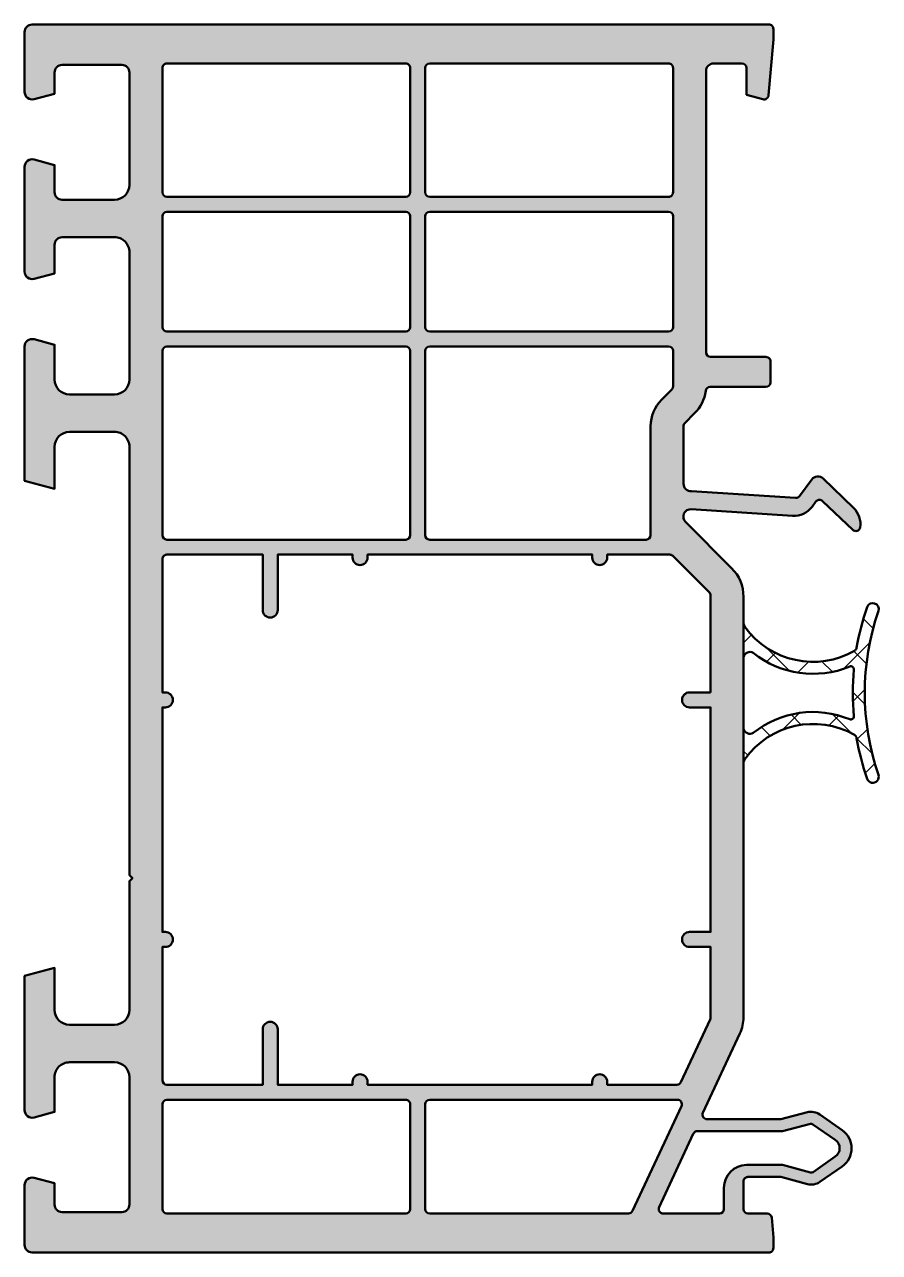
# Model space of a CAD drawing. Extents: x -50 to 7.1, y -82 to 0.
import ezdxf

# ---------------------------------------------------------------- set-up
doc = ezdxf.new("R2010")
doc.units = 0
for name, color, linetype, lineweight in [('0S-Alu contour', 7, 'Continuous', 50), ('0S-EPDM contour', 22, 'Continuous', 50), ('0S-EPDM hatch', 25, 'Continuous', 25), ('0S-Plastic contour', 254, 'Continuous', 50), ('0S-Plastic hatch', 253, 'Continuous', 25)]:
    doc.layers.add(name, color=color, linetype=linetype, lineweight=lineweight)

# ---------------------------------------------------------------- blocks, each defined once
blk = doc.blocks.new('925717__4B255C91_E3E3_445B_B754_2C6B9AA56321_')
at = {"layer": '0S-Plastic hatch'}
h = blk.add_hatch(color=256, dxfattribs=at)
edge = h.paths.add_edge_path()
edge.add_line((-1.800244167343137, -4.693794057991964), (-0.7026943856401289, -4.987884905958764))
edge.add_arc((-0.6250478665151462, -4.698107373931505), 0.3000000000000595, 254.9998407152867, 354.9995925015492)
edge.add_line((-0.3261896430555737, -4.724256222292837), (-0.0002445239526452, -0.9989916181075809))
edge.add_line((-0.0002445239526452, -0.9989916181075807), (-0.000244166887299, -0.2980934145508337))
edge.add_arc((-0.3002441668874098, -0.2980932617188324), 0.3000000000001497, 359.9999708214191, 449.9999999999714)
edge.add_line((-0.3002441668872606, 0.0019067382813173), (-49.50027396966552, 0.0019067382813068))
edge.add_arc((-49.50027396966557, -0.4980932617187074), 0.5000000000000142, 89.99999999999429, 180)
edge.add_line((-50.00027396966558, -0.4980932617187074), (-50.00027396966552, -4.49809463501593))
edge.add_arc((-49.5002739696655, -4.49809463501593), 0.5000000000000142, 180, 284.9999998144729)
edge.add_line((-49.3708644486781, -4.981057548579514), (-48.00027396966552, -4.613808941330773))
edge.add_line((-48.00027396966552, -4.613808941330773), (-48.00027396966452, -3.198080315382952))
edge.add_ellipse((-47.50034638303293, -3.198007895033911), major_axis=(-0.4999275918770664, 0), ratio=1, start_angle=-90.00829997507668, end_angle=0.008299962693797625, ccw=False)
edge.add_line((-47.50027396257589, -2.698080308402324), (-43.50024415746828, -2.698080308401656))
edge.add_ellipse((-43.50020614305193, -3.198042284110934), major_axis=(-0.4999619771544835, 0), ratio=1, start_angle=179.9956424058011, end_angle=270.00435646252913, ccw=False)
edge.add_line((-43.0002441673434, -3.198080308402219), (-43.0002441673434, -10.69808030840234))
edge.add_ellipse((-44.00024416734342, -10.69808030840232), major_axis=(-1.000000000000014, 0), ratio=1, start_angle=90.0000000000004, end_angle=180, ccw=False)
edge.add_line((-44.00024416734341, -11.69808030840234), (-47.50027396966558, -11.69808030840234))
edge.add_ellipse((-47.50027396966556, -11.19808030840233), major_axis=(-0.5000000000000089, 0), ratio=1, start_angle=0, end_angle=89.9999999999975, ccw=False)
edge.add_line((-48.00027396966557, -11.19808030840234), (-48.00027396966545, -9.382378955403581))
edge.add_line((-48.00027396966545, -9.382378955403581), (-49.37086444867816, -9.015130348155324))
edge.add_arc((-49.50027396966561, -9.498093261718736), 0.4999999999998597, 75.00000018551732, 180)
edge.add_line((-50.00027396966546, -9.498093261718736), (-50.00027396966551, -16.49809326171869))
edge.add_arc((-49.50027396966562, -16.49809326171886), 0.4999999999998935, 180, 284.9999998144884)
edge.add_line((-49.37086444867812, -16.98105617528229), (-48.00027396966562, -16.6138075680338))
edge.add_line((-48.00027396966562, -16.6138075680338), (-48.00027396966558, -14.69809030840231))
edge.add_ellipse((-47.50027396966556, -14.69809030840233), major_axis=(-0.5000000000000142, 0), ratio=1, start_angle=270, end_angle=360, ccw=False)
edge.add_line((-47.50027396966556, -14.19809030840231), (-44.00024416734347, -14.19809030840231))
edge.add_ellipse((-44.00024416734345, -15.19809030840231), major_axis=(-0.9999999999999928, 0), ratio=1, start_angle=180, end_angle=270.0000000000008, ccw=False)
edge.add_line((-43.00024416734347, -15.19809030840231), (-43.00024416734347, -23.69808326171876))
edge.add_ellipse((-44.00024416734347, -23.69808326171876), major_axis=(-1.000000000000007, 0), ratio=1, start_angle=90.0000000000004, end_angle=180, ccw=False)
edge.add_line((-44.00024416734346, -24.69808326171877), (-47.00027396966564, -24.69808326171877))
edge.add_ellipse((-47.0002739696656, -23.69808326171874), major_axis=(-1.000000000000024, 0), ratio=1, start_angle=0, end_angle=89.9999999999979, ccw=False)
edge.add_line((-48.00027396966562, -23.69808326171874), (-48.00027396966568, -21.38238850337039))
edge.add_line((-48.00027396966568, -21.38238850337039), (-49.37091312726441, -21.01512685273435))
edge.add_arc((-49.50031115131634, -21.49810502775596), 0.5000117660373065, 75.00172533722144, 180.8017097283086)
edge.add_line((-50.00027396966546, -21.50510120129282), (-50.00027396966558, -30.46219458984375))
edge.add_line((-50.00027396966558, -30.46219458984375), (-48.00027396966558, -30.99808326171875))
edge.add_line((-48.00027396966558, -30.99808326171875), (-48.00027396966556, -28.19808326171877))
edge.add_ellipse((-47.00027396966556, -28.19808326171877), major_axis=(-1.000000000000007, 0), ratio=1, start_angle=270.0000000000008, end_angle=360, ccw=False)
edge.add_line((-47.00027396966556, -27.19808326171877), (-44.00024416734324, -27.19808326171877))
edge.add_ellipse((-44.00024416734323, -28.19808326171876), major_axis=(-0.9999999999999928, 0), ratio=1, start_angle=180, end_angle=270.0000000000008, ccw=False)
edge.add_line((-43.00024416734324, -28.19808326171877), (-43.0002441673433, -56.79809326171888))
edge.add_line((-43.0002441673433, -56.79809326171888), (-42.80024416734337, -56.9980932617187))
edge.add_line((-42.80024416734337, -56.9980932617187), (-43.0002441673433, -57.19809326171848))
edge.add_line((-43.0002441673433, -57.19809326171848), (-43.00024416734326, -65.79809032165177))
edge.add_ellipse((-44.00024416734325, -65.79809032165176), major_axis=(-0.9999999999999928, 0), ratio=1, start_angle=90, end_angle=180, ccw=False)
edge.add_line((-44.00024416734325, -66.79809032165174), (-47.00027396966552, -66.79809032165151))
edge.add_ellipse((-47.00027396966546, -65.7980903216515), major_axis=(-1.000000000000014, 0), ratio=1, start_angle=0, end_angle=89.9999999999967, ccw=False)
edge.add_line((-48.00027396966548, -65.79809032165151), (-48.00027396966549, -62.99808326171895))
edge.add_line((-48.00027396966549, -62.99808326171895), (-50.00027396966549, -63.53397193650458))
edge.add_line((-50.00027396966549, -63.53397193650458), (-50.00027396966559, -72.49798981248138))
edge.add_arc((-49.50023093429849, -72.49803757143971), 0.5000430376478211, 179.9945276974681, 284.9936054664821)
edge.add_line((-49.37086417962643, -72.9810564968305), (-48.00027396966548, -72.61380796167448))
edge.add_line((-48.00027396966548, -72.61380796167448), (-48.00027396966548, -70.29809032165149))
edge.add_ellipse((-47.0002739696655, -70.2980903216515), major_axis=(-0.9999999999999786, 0), ratio=1, start_angle=269.99999999999795, end_angle=360, ccw=False)
edge.add_line((-47.00027396966547, -69.29809032165151), (-44.0002441673434, -69.29809032165151))
edge.add_ellipse((-44.00024416734342, -70.29809032165153), major_axis=(-1.000000000000014, 0), ratio=1, start_angle=180, end_angle=269.99999999999875, ccw=False)
edge.add_line((-43.0002441673434, -70.29809032165151), (-43.0002441673434, -78.79809032165132))
edge.add_ellipse((-43.50021207576726, -78.79812241322736), major_axis=(-0.4999679094537833, 0), ratio=1, start_angle=89.99632816077212, end_angle=180.003677659787, ccw=False)
edge.add_line((-43.50024411655275, -79.29809032165447), (-47.50027396966546, -79.29809032165127))
edge.add_ellipse((-47.50027396966542, -78.79809032165124), major_axis=(-0.5000000000000427, 0), ratio=1, start_angle=0, end_angle=89.99999999999591, ccw=False)
edge.add_line((-48.00027396966545, -78.79809032165126), (-48.00027396966557, -77.38237895540355))
edge.add_line((-48.00027396966557, -77.38237895540355), (-49.37086444867824, -77.01513034815513))
edge.add_arc((-49.50027396966569, -77.49809326171857), 0.4999999999998752, 75.00000018551737, 180)
edge.add_line((-50.00027396966556, -77.49809326171857), (-50.00027396966557, -81.4980932617187))
edge.add_arc((-49.50027396966557, -81.4980932617187), 0.5, 180, 270)
edge.add_line((-49.50027396966557, -81.9980932617187), (-0.3002441673424556, -81.9980932617187))
edge.add_arc((-0.3002441673424414, -81.69809326171861), 0.3000000000000824, 269.9999999999973, 360)
edge.add_line((-0.000244167342359, -81.69809326171861), (-0.000244167342359, -80.99238861308172))
edge.add_line((-0.000244167342359, -80.99238861308172), (-0.1157775287754106, -79.67194441335717))
edge.add_arc((-0.4146357522348794, -79.69809326171848), 0.2999999999999618, 5.000407498449581, 89.99999999997831)
edge.add_line((-0.4146357522347657, -79.39809326171853), (-1.700274088873889, -79.39809326171853))
edge.add_ellipse((-1.700274088873788, -79.09809326171845), major_axis=(-0.3000000000000824, 0), ratio=1, start_angle=0, end_angle=89.99999999998067, ccw=False)
edge.add_line((-2.000274088873865, -79.09809326171846), (-2.000274088874206, -77.25803783704238))
edge.add_ellipse((-1.700274088874566, -77.25803783704288), major_axis=(-0.2999999999996399, 0), ratio=1, start_angle=269.99674334349277, end_angle=360, ccw=False)
edge.add_line((-1.700257037060978, -76.95803783752784), (0.4997606724732151, -76.9581628851645))
edge.add_line((0.4997606724732151, -76.9581628851645), (2.270407339317429, -77.43284392210377))
edge.add_arc((2.529347358687154, -76.46695051889125), 1.000000000000327, 254.9928240543207, 305.0000000000034)
edge.add_line((3.102923795038436, -77.28610256318048), (4.582912755594364, -76.24980313653195))
edge.add_arc((3.760655065451956, -75.04107507009851), 1.46189303561589, 304.2261576370779, 415.7738423629178)
edge.add_line((4.582912755594448, -73.83234700366513), (3.091099817589515, -72.78776833887453))
edge.add_arc((2.517523381239513, -73.6069203831645), 1.000000000000209, 55.00000000008141, 104.5719065628652)
edge.add_line((2.265928543318736, -72.63908773361602), (0.5002304070043451, -73.09809326171838))
edge.add_line((0.5002304070043451, -73.09809326171838), (-4.436589324574107, -73.09809326171838))
edge.add_ellipse((-4.43658932457414, -72.79809326171844), major_axis=(-0.2999999999999403, 0), ratio=1, start_angle=-24.999999999989882, end_angle=90.00000000000631, ccw=False)
edge.add_line((-4.708481660685109, -72.67130778319628), (-2.234504621282674, -67.36584690101601))
edge.add_arc((-4.500274088874661, -66.30930124666416), 2.500000000000371, 335.0000000000014, 360)
edge.add_line((-2.00027408887429, -66.30930124666416), (-2.000274088874235, -38.2051866914649))
edge.add_arc((-4.700274088873712, -38.20518669146461), 2.699999999999477, 0, 45.00000000000276)
edge.add_line((-2.791085779670495, -36.2959983822612), (-5.869922130245718, -33.21716203168698))
edge.add_ellipse((-5.516368739652518, -32.86360864109366), major_axis=(-0.4999999999999802, 0), ratio=1, start_angle=-93.66058030657757, end_angle=45.00000000000972, ccw=False)
edge.add_line((-5.484445877824803, -32.36462875082482), (1.284245328279183, -32.79766422648392))
edge.add_arc((1.38001391376224, -31.30072455567728), 1.500000000000038, 266.3394196934259, 323.3394196934083)
edge.add_line((2.583293847675162, -32.1963346274399), (2.837864771537098, -31.85431068856498))
edge.add_ellipse((3.078520758319888, -32.03343270291707), major_axis=(-0.2999999999999135, 0), ratio=1, start_angle=226.1928065892249, end_angle=323.33941969349837, ccw=False)
edge.add_line((3.286190893662435, -31.81693070549729), (5.292215532546777, -33.74112269089919))
edge.add_arc((5.499885667889721, -33.52462069347969), 0.2999999999999825, 226.1928065891326, 348.5659269521063)
edge.add_arc((4.311568541088448, -33.35474707110532), 1.500000000000422, 351.205142796525, 406.1928065891554)
edge.add_line((5.34991921780309, -32.27223708400705), (3.31161967068995, -30.31708679503227))
edge.add_arc((2.965502778452055, -30.67792345739828), 0.4999999999998615, 46.19280658917548, 143.3394196934374)
edge.add_line((2.564409467147719, -30.37938676681104), (1.739662961549832, -31.48745929975858))
edge.add_ellipse((1.499006974766618, -31.30833728540575), major_axis=(-0.3000000000006976, 0), ratio=1, start_angle=86.33941969342658, end_angle=143.3394196934331, ccw=False)
edge.add_line((1.479853257669965, -31.60772521956777), (-5.474076189221023, -31.16283889604584))
edge.add_ellipse((-5.500244167342555, -30.66352412866861), major_axis=(-0.4999999999999448, 0), ratio=1, start_angle=0, end_angle=93.00000000000722, ccw=False)
edge.add_line((-6.000244167342501, -30.66352412866861), (-6.000244167341875, -26.8223371125347))
edge.add_ellipse((-5.700244167341901, -26.82233711253487), major_axis=(-0.2999999999999741, 0), ratio=1, start_angle=314.99999999995765, end_angle=360, ccw=False)
edge.add_line((-5.912376201697689, -26.61020507817877), (-5.261766536256438, -25.95959541273773))
edge.add_arc((-7.100244167340541, -24.12111778165532), 2.599999999997497, 315.0000000000265, 352.5312991403354)
edge.add_ellipse((-4.224847719838131, -24.49807304382293), major_axis=(-0.2999999999999729, 0), ratio=1, start_angle=270.0000000000012, end_angle=352.53129914032644, ccw=False)
edge.add_line((-4.224847719838138, -24.19807304382296), (-0.5002441673419256, -24.19807304382324))
edge.add_arc((-0.5002441673421317, -23.8980730438232), 0.3000000000000469, 270.0000000000393, 360)
edge.add_line((-0.2002441673420847, -23.8980730438232), (-0.2002441673418076, -22.49807304382359))
edge.add_arc((-0.5002441673422524, -22.49807304382363), 0.3000000000004448, 0, 90.00000000000406)
edge.add_line((-0.5002441673422738, -22.19807304382319), (-4.200244167342077, -22.19807304382273))
edge.add_ellipse((-4.20024416734199, -21.89807304382268), major_axis=(-0.300000000000054, 0), ratio=1, start_angle=0, end_angle=89.9999999999834, ccw=False)
edge.add_line((-4.500244167342046, -21.89807304382267), (-4.50024416734324, -3.098987542377997))
edge.add_ellipse((-4.000244167343026, -3.098987542378211), major_axis=(-0.500000000000214, 0), ratio=1, start_angle=269.999999999992, end_angle=360, ccw=False)
edge.add_line((-4.000244167342955, -2.598987542377997), (-2.100244167343475, -2.598987542378011))
edge.add_ellipse((-2.100244167343589, -2.898987542378249), major_axis=(-0.3000000000002382, 0), ratio=1, start_angle=180, end_angle=269.9999999999783, ccw=False)
edge.add_line((-1.80024416734335, -2.89898754237825), (-1.800244167343137, -4.693794057991964))
edge = h.paths.add_edge_path()
edge.add_line((-4.200274088874451, -44.59809326171883), (-5.600260737434794, -44.59809326171951))
edge.add_arc((-5.600260737434567, -45.09809326171906), 0.4999999999995453, 90.00000000002605, 270.000000000026)
edge.add_line((-5.600260737434339, -45.5980932617186), (-4.200274088874451, -45.59809326171905))
edge.add_line((-4.200274088874451, -45.59809326171905), (-4.200274088874337, -60.59809326171905))
edge.add_line((-4.200274088874337, -60.59809326171905), (-5.600260737434112, -60.5980932617186))
edge.add_arc((-5.600260737434339, -61.0980932617186), 0.5, 89.99999999997395, 269.9999999999739)
edge.add_line((-5.600260737434567, -61.5980932617186), (-4.200274088874337, -61.59809326171906))
edge.add_line((-4.200274088874337, -61.59809326171906), (-4.200274088874337, -66.30930124666436))
edge.add_ellipse((-4.500274088874228, -66.30930124666443), major_axis=(-0.2999999999998933, 0), ratio=1, start_angle=155.0000000000178, end_angle=180, ccw=False)
edge.add_line((-4.22838175276329, -66.43608672518651), (-6.181647547801603, -70.62487874024107))
edge.add_ellipse((-6.45353988391259, -70.49809326171889), major_axis=(-0.2999999999999829, 0), ratio=1, start_angle=90, end_angle=155.0000000000046, ccw=False)
edge.add_line((-6.45353988391259, -70.79809326171888), (-11.10026073743422, -70.79809326171888))
edge.add_line((-11.10026073743422, -70.79809326171888), (-11.10026073743434, -70.59809326171883))
edge.add_arc((-11.60026073743434, -70.59809326171883), 0.5, 0, 180)
edge.add_line((-12.10026073743434, -70.59809326171883), (-12.10026073743422, -70.79809326171888))
edge.add_line((-12.10026073743422, -70.79809326171888), (-27.10026378919197, -70.79809326171888))
edge.add_line((-27.10026378919197, -70.79809326171888), (-27.10026378919197, -70.59809326171883))
edge.add_arc((-27.60026378919197, -70.59809326171883), 0.5, 0, 180)
edge.add_line((-28.10026378919197, -70.59809326171883), (-28.10026378919197, -70.79809326171888))
edge.add_line((-28.10026378919197, -70.79809326171888), (-33.10026073743411, -70.79809326171842))
edge.add_line((-33.10026073743411, -70.79809326171842), (-33.10026073743412, -67.09809326171813))
edge.add_arc((-33.60026073743412, -67.0980932617182), 0.5, 0, 180)
edge.add_line((-34.10026073743412, -67.0980932617182), (-34.10026073743412, -70.79809326171888))
edge.add_line((-34.10026073743412, -70.79809326171888), (-40.50024416688707, -70.79809326171888))
edge.add_ellipse((-40.50024416688705, -70.49809326171878), major_axis=(-0.3000000000001037, 0), ratio=1, start_angle=0, end_angle=89.99999999999591, ccw=False)
edge.add_line((-40.80024416688715, -70.49809326171878), (-40.80024416688703, -61.5980932617186))
edge.add_line((-40.80024416688703, -61.5980932617186), (-40.60026073743434, -61.5980932617186))
edge.add_arc((-40.60026073743439, -61.0980932617186), 0.5, 270.0000000000065, 450)
edge.add_line((-40.60026073743439, -60.5980932617186), (-40.80024416688715, -60.5980932617186))
edge.add_line((-40.80024416688715, -60.5980932617186), (-40.80024416688702, -45.5980932617186))
edge.add_line((-40.80024416688702, -45.5980932617186), (-40.60026073743411, -45.5980932617186))
edge.add_arc((-40.60026073743431, -45.09809326171906), 0.4999999999995453, 270.0000000000228, 450)
edge.add_line((-40.60026073743431, -44.59809326171951), (-40.80024416688697, -44.59809326171928))
edge.add_line((-40.80024416688697, -44.59809326171928), (-40.80024416688689, -35.69809326171851))
edge.add_ellipse((-40.50024416688694, -35.69809326171851), major_axis=(-0.2999999999999474, 0), ratio=1, start_angle=269.9999999999932, end_angle=360, ccw=False)
edge.add_line((-40.50024416688691, -35.39809326171857), (-34.10026073743457, -35.39809326171833))
edge.add_line((-34.10026073743457, -35.39809326171833), (-34.10026073743457, -39.09809326171815))
edge.add_arc((-33.60026073743457, -39.09809326171816), 0.5, 180, 360)
edge.add_line((-33.10026073743457, -39.09809326171816), (-33.10026073743457, -35.39809326171833))
edge.add_line((-33.10026073743457, -35.39809326171833), (-28.1002637891922, -35.39809326171879))
edge.add_line((-28.1002637891922, -35.39809326171879), (-28.1002637891922, -35.59809326171883))
edge.add_arc((-27.6002637891922, -35.59809326171883), 0.5, 180, 360)
edge.add_line((-27.1002637891922, -35.59809326171883), (-27.1002637891922, -35.39809326171879))
edge.add_line((-27.1002637891922, -35.39809326171879), (-12.10026073743456, -35.39809326171879))
edge.add_line((-12.10026073743456, -35.39809326171879), (-12.10026073743456, -35.59809326171883))
edge.add_arc((-11.60026073743456, -35.59809326171883), 0.5, 180, 360)
edge.add_line((-11.10026073743457, -35.59809326171883), (-11.10026073743457, -35.3980932617188))
edge.add_line((-11.10026073743457, -35.3980932617188), (-6.924524806145868, -35.39809326171878))
edge.add_ellipse((-6.924524806145733, -35.69809326171875), major_axis=(-0.2999999999999642, 0), ratio=1, start_angle=225.0000000000345, end_angle=270.0000000000258, ccw=False)
edge.add_line((-6.712392771789922, -35.48596122736268), (-4.288142054518132, -37.91021194463436))
edge.add_ellipse((-4.500274088873901, -38.12234397899014), major_axis=(-0.2999999999997342, 0), ratio=1, start_angle=180, end_angle=225.0000000000019, ccw=False)
edge.add_line((-4.200274088874166, -38.12234397899014), (-4.200274088874451, -44.59809326171883))
edge = h.paths.add_edge_path()
edge.add_arc((-5.700244167342219, -26.82233711253461), 2.499999999999643, 134.9999999999833, 180)
edge.add_line((-8.200244167341863, -26.82233711253461), (-8.200244167342944, -34.09809326171883))
edge.add_ellipse((-8.500244167343041, -34.09809326171869), major_axis=(-0.3000000000000966, 0), ratio=1, start_angle=90, end_angle=180, ccw=False)
edge.add_line((-8.500244167343041, -34.39809326171879), (-22.95024416711517, -34.39809326171879))
edge.add_ellipse((-22.95024416711505, -34.09809326171865), major_axis=(-0.3000000000001393, 0), ratio=1, start_angle=0, end_angle=89.99999999997561, ccw=False)
edge.add_line((-23.25024416711519, -34.09809326171865), (-23.25024416711513, -21.79809326171888))
edge.add_ellipse((-22.950244167115, -21.79809326171882), major_axis=(-0.300000000000125, 0), ratio=1, start_angle=270.00000000003257, end_angle=360, ccw=False)
edge.add_line((-22.95024416711517, -21.49809326171869), (-7.000244167342046, -21.49809326171869))
edge.add_ellipse((-7.000244167342174, -21.79809326171883), major_axis=(-0.3000000000001393, 0), ratio=1, start_angle=180, end_angle=269.99999999997556, ccw=False)
edge.add_line((-6.700244167342034, -21.79809326171883), (-6.700244167342091, -24.16253913789076))
edge.add_ellipse((-7.000244167341826, -24.16253913789071), major_axis=(-0.2999999999997331, 0), ratio=1, start_angle=134.9999999999751, end_angle=180, ccw=False)
edge.add_line((-6.788112132986142, -24.37467117224658), (-7.468011120307821, -25.05457015956797))
edge = h.paths.add_edge_path()
edge.add_line((-40.50024416688713, -21.49809326171869), (-24.55024416711508, -21.49809326171869))
edge.add_ellipse((-24.55024416711521, -21.79809326171883), major_axis=(-0.3000000000001393, 0), ratio=1, start_angle=180, end_angle=269.99999999997556, ccw=False)
edge.add_line((-24.25024416711507, -21.79809326171888), (-24.25024416711513, -34.09809326171866))
edge.add_ellipse((-24.55024416711526, -34.09809326171866), major_axis=(-0.300000000000125, 0), ratio=1, start_angle=90.00000000003263, end_angle=180, ccw=False)
edge.add_line((-24.55024416711508, -34.39809326171879), (-40.50024416688723, -34.39809326171856))
edge.add_ellipse((-40.50024416688723, -34.09809326171859), major_axis=(-0.2999999999999687, 0), ratio=1, start_angle=0, end_angle=90, ccw=False)
edge.add_line((-40.80024416688719, -34.09809326171883), (-40.8002441668871, -21.79809326171882))
edge.add_ellipse((-40.50024416688699, -21.79809326171882), major_axis=(-0.300000000000125, 0), ratio=1, start_angle=270.00000000002717, end_angle=360, ccw=False)
edge = h.paths.add_edge_path()
edge.add_line((-22.95024416711517, -2.598093261718602), (-7.00024416734341, -2.598093261718829))
edge.add_ellipse((-7.000244167343367, -2.898093261718798), major_axis=(-0.2999999999999687, 0), ratio=1, start_angle=180, end_angle=270.00000000000813, ccw=False)
edge.add_line((-6.700244167343399, -2.898093261718784), (-6.700244167342887, -11.19809326171851))
edge.add_ellipse((-7.000244167343069, -11.19809326171851), major_axis=(-0.3000000000001819, 0), ratio=1, start_angle=89.9999999999784, end_angle=180, ccw=False)
edge.add_line((-7.000244167343183, -11.49809326171869), (-22.95024416711506, -11.49809326171869))
edge.add_ellipse((-22.95024416711506, -11.19809326171862), major_axis=(-0.3000000000000682, 0), ratio=1, start_angle=0, end_angle=90, ccw=False)
edge.add_line((-23.25024416711513, -11.19809326171874), (-23.25024416711513, -2.898093261718727))
edge.add_ellipse((-22.950244167115, -2.898093261718727), major_axis=(-0.300000000000125, 0), ratio=1, start_angle=270.00000000003257, end_angle=360, ccw=False)
edge = h.paths.add_edge_path()
edge.add_line((-24.25024416711507, -2.898093261718784), (-24.25024416711513, -11.19809326171874))
edge.add_ellipse((-24.5502441671152, -11.19809326171862), major_axis=(-0.3000000000000682, 0), ratio=1, start_angle=90.00000000002171, end_angle=180, ccw=False)
edge.add_line((-24.55024416711508, -11.49809326171869), (-40.50024416688723, -11.49809326171846))
edge.add_ellipse((-40.50024416688723, -11.1980932617185), major_axis=(-0.2999999999999687, 0), ratio=1, start_angle=0, end_angle=90, ccw=False)
edge.add_line((-40.80024416688719, -11.19809326171874), (-40.8002441668871, -2.898093261718784))
edge.add_ellipse((-40.50024416688716, -2.898093261718784), major_axis=(-0.2999999999999545, 0), ratio=1, start_angle=269.99999999999454, end_angle=360, ccw=False)
edge.add_line((-40.50024416688713, -2.598093261718829), (-24.55024416711508, -2.598093261718829))
edge.add_ellipse((-24.55024416711504, -2.898093261718798), major_axis=(-0.2999999999999687, 0), ratio=1, start_angle=180, end_angle=270.00000000000813, ccw=False)
edge = h.paths.add_edge_path()
edge.add_line((-7.000244167342046, -20.49809326171869), (-22.95024416711517, -20.49809326171869))
edge.add_ellipse((-22.95024416711506, -20.19809326171863), major_axis=(-0.3000000000000682, 0), ratio=1, start_angle=0, end_angle=89.9999999999784, ccw=False)
edge.add_line((-23.25024416711513, -20.19809326171874), (-23.25024416711513, -12.79809326171882))
edge.add_ellipse((-22.950244167115, -12.79809326171882), major_axis=(-0.300000000000125, 0), ratio=1, start_angle=270.00000000003257, end_angle=360, ccw=False)
edge.add_line((-22.95024416711517, -12.49809326171869), (-7.000244167342955, -12.49809326171869))
edge.add_ellipse((-7.000244167343041, -12.79809326171879), major_axis=(-0.3000000000000966, 0), ratio=1, start_angle=180, end_angle=269.99999999998374, ccw=False)
edge.add_line((-6.700244167342944, -12.79809326171865), (-6.700244167342034, -20.19809326171863))
edge.add_ellipse((-7.000244167342103, -20.19809326171863), major_axis=(-0.3000000000000682, 0), ratio=1, start_angle=90.00000000001091, end_angle=180, ccw=False)
edge = h.paths.add_edge_path()
edge.add_line((-24.55024416711508, -20.49809326171869), (-40.50024416688718, -20.49809326171869))
edge.add_ellipse((-40.50024416688709, -20.19809326171863), major_axis=(-0.3000000000000682, 0), ratio=1, start_angle=0, end_angle=89.99999999998369, ccw=False)
edge.add_line((-40.80024416688717, -20.19809326171874), (-40.80024416688717, -12.79809326171882))
edge.add_ellipse((-40.50024416688704, -12.79809326171882), major_axis=(-0.300000000000125, 0), ratio=1, start_angle=270.00000000002717, end_angle=360, ccw=False)
edge.add_line((-40.50024416688718, -12.49809326171869), (-24.55024416711508, -12.49809326171869))
edge.add_ellipse((-24.55024416711521, -12.79809326171883), major_axis=(-0.3000000000001393, 0), ratio=1, start_angle=180, end_angle=269.99999999997556, ccw=False)
edge.add_line((-24.25024416711507, -12.79809326171887), (-24.25024416711513, -20.19809326171863))
edge.add_ellipse((-24.5502441671152, -20.19809326171863), major_axis=(-0.3000000000000682, 0), ratio=1, start_angle=90.00000000002171, end_angle=180, ccw=False)
edge = h.paths.add_edge_path()
edge.add_line((-22.95024416711506, -71.79809326171888), (-6.415711866103023, -71.79809326171865))
edge.add_ellipse((-6.415711866102981, -72.09809326171859), major_axis=(-0.2999999999999422, 0), ratio=1, start_angle=155.0000000000043, end_angle=270.00000000000813, ccw=False)
edge.add_line((-6.143819529992029, -72.22487874024075), (-9.407973137077406, -79.22487874024098))
edge.add_ellipse((-9.679865473188414, -79.09809326171877), major_axis=(-0.3000000000000114, 0), ratio=1, start_angle=90.00000000000267, end_angle=155.0000000000014, ccw=False)
edge.add_line((-9.679865473188398, -79.39809326171878), (-22.95024416711476, -79.39809326171878))
edge.add_ellipse((-22.95024416711476, -79.0980932617187), major_axis=(-0.3000000000000824, 0), ratio=1, start_angle=0, end_angle=90, ccw=False)
edge.add_line((-23.25024416711484, -79.09809326171883), (-23.25024416711507, -72.09809326171896))
edge.add_ellipse((-22.95024416711499, -72.09809326171896), major_axis=(-0.3000000000000824, 0), ratio=1, start_angle=270.00000000001353, end_angle=360, ccw=False)
edge = h.paths.add_edge_path()
edge.add_line((-40.80024416688725, -79.09809326171883), (-40.80024416688714, -72.09809326171883))
edge.add_ellipse((-40.50024416688704, -72.09809326171897), major_axis=(-0.3000000000000966, 0), ratio=1, start_angle=270.0000000000054, end_angle=360, ccw=False)
edge.add_line((-40.50024416688707, -71.79809326171888), (-24.55024416711508, -71.7980932617191))
edge.add_ellipse((-24.550244167115, -72.09809326171909), major_axis=(-0.2999999999999829, 0), ratio=1, start_angle=180, end_angle=270.00000000001626, ccw=False)
edge.add_line((-24.25024416711501, -72.09809326171883), (-24.25024416711484, -79.0980932617187))
edge.add_ellipse((-24.55024416711493, -79.0980932617187), major_axis=(-0.3000000000000824, 0), ratio=1, start_angle=90.00000000001359, end_angle=180, ccw=False)
edge.add_line((-24.55024416711486, -79.39809326171878), (-40.50024416688716, -79.39809326171878))
edge.add_ellipse((-40.50024416688716, -79.09809326171869), major_axis=(-0.3000000000000966, 0), ratio=1, start_angle=0, end_angle=90, ccw=False)
edge = h.paths.add_edge_path()
edge.add_ellipse((2.517523381239016, -73.60692038316535), major_axis=(-0.2000000000008542, 0), ratio=1, start_angle=235.0000000001296, end_angle=284.57190656294506, ccw=False)
edge.add_line((2.632238668509344, -73.4430899743066), (4.124051606513388, -74.48766863909653))
edge.add_ellipse((3.760297718988447, -75.04107507009869), major_axis=(-0.6622503820792183, 0), ratio=1, start_angle=123.3169069971926, end_angle=236.6830930028253, ccw=False)
edge.add_line((4.12405160651356, -75.59448150110076), (2.64406264595751, -76.63078092774937))
edge.add_ellipse((2.529347358687665, -76.46695051889152), major_axis=(-0.1999999999998307, 0), ratio=1, start_angle=74.99282405421002, end_angle=124.99999999990621, ccw=False)
edge.add_line((2.477559354813408, -76.6601291995337), (0.6051559780444649, -76.15816887447569))
edge.add_line((0.6051559780444649, -76.15816887447569), (-1.800188829808334, -76.15803215617485))
edge.add_arc((-1.783093188745318, -77.67511953208232), 1.517183695892212, 90.64562307947475, 180.1099939525584)
edge.add_line((-3.300274088874303, -77.67803215375152), (-3.300274088874303, -79.0980932617186))
edge.add_ellipse((-3.600274088874257, -79.0980932617186), major_axis=(-0.2999999999999545, 0), ratio=1, start_angle=90.00000000002723, end_angle=180, ccw=False)
edge.add_line((-3.600274088874115, -79.39809326171856), (-7.362771843366736, -79.39809326171832))
edge.add_ellipse((-7.362771843366736, -79.09809326171822), major_axis=(-0.3000000000001015, 0), ratio=1, start_angle=-24.99999999999369, end_angle=90, ccw=False)
edge.add_line((-7.634664179477837, -78.971307783196), (-5.349756654518055, -74.0713077831959))
edge.add_ellipse((-5.077864318407065, -74.19809326171809), major_axis=(-0.2999999999999829, 0), ratio=1, start_angle=269.99999999998914, end_angle=335.0000000000048, ccw=False)
edge.add_line((-5.077864318407009, -73.8980932617181), (0.6025134290819238, -73.8980932617181))
edge.add_line((0.6025134290819238, -73.8980932617181), (2.467204413654386, -73.41335385325495))
at = {"layer": '0S-Alu contour', "color": 7}
for points in [[(-40.80024416688719, -11.19809326171874), (-40.8002441668871, -2.898093261718784)], [(-40.50024416688713, -2.598093261718829), (-24.55024416711508, -2.598093261718829)], [(-24.25024416711507, -2.898093261718784), (-24.25024416711513, -11.19809326171874)], [(-23.25024416711513, -11.19809326171874), (-23.25024416711513, -2.898093261718727)], [(-22.95024416711517, -2.598093261718602), (-7.00024416734341, -2.598093261718829)], [(-6.700244167343399, -2.898093261718784), (-6.700244167342887, -11.19809326171851)], [(-24.55024416711508, -11.49809326171869), (-40.50024416688723, -11.49809326171846)], [(-7.000244167343183, -11.49809326171869), (-22.95024416711506, -11.49809326171869)], [(-40.80024416688717, -20.19809326171874), (-40.80024416688717, -12.79809326171882)], [(-40.50024416688718, -12.49809326171869), (-24.55024416711508, -12.49809326171869)], [(-24.25024416711507, -12.79809326171887), (-24.25024416711513, -20.19809326171863)], [(-23.25024416711513, -20.19809326171874), (-23.25024416711513, -12.79809326171882)], [(-22.95024416711517, -12.49809326171869), (-7.000244167342955, -12.49809326171869)], [(-6.700244167342944, -12.79809326171865), (-6.700244167342034, -20.19809326171863)], [(-24.55024416711508, -20.49809326171869), (-40.50024416688718, -20.49809326171869)], [(-7.000244167342046, -20.49809326171869), (-22.95024416711517, -20.49809326171869)], [(-40.80024416688719, -34.09809326171883), (-40.8002441668871, -21.79809326171882)], [(-40.50024416688713, -21.49809326171869), (-24.55024416711508, -21.49809326171869)], [(-24.25024416711507, -21.79809326171888), (-24.25024416711513, -34.09809326171866)], [(-23.25024416711519, -34.09809326171865), (-23.25024416711513, -21.79809326171888)], [(-22.95024416711517, -21.49809326171869), (-7.000244167342046, -21.49809326171869)], [(-6.700244167342034, -21.79809326171883), (-6.700244167342091, -24.16253913789076)], [(-6.788112132986142, -24.37467117224658), (-7.468011120307821, -25.05457015956797)], [(-8.200244167341863, -26.82233711253461), (-8.200244167342944, -34.09809326171883)], [(-24.55024416711508, -34.39809326171879), (-40.50024416688723, -34.39809326171856)], [(-8.500244167343041, -34.39809326171879), (-22.95024416711517, -34.39809326171879)], [(-40.60026073743431, -44.59809326171951), (-40.80024416688697, -44.59809326171928), (-40.80024416688689, -35.69809326171851)], [(-40.50024416688691, -35.39809326171857), (-34.10026073743457, -35.39809326171833), (-34.10026073743457, -39.09809326171815)], [(-33.10026073743457, -39.09809326171816), (-33.10026073743457, -35.39809326171833), (-28.1002637891922, -35.39809326171879), (-28.1002637891922, -35.59809326171883)], [(-27.1002637891922, -35.59809326171883), (-27.1002637891922, -35.39809326171879), (-12.10026073743456, -35.39809326171879), (-12.10026073743456, -35.59809326171883)], [(-11.10026073743457, -35.59809326171883), (-11.10026073743457, -35.3980932617188), (-6.924524806145868, -35.39809326171878)], [(-6.712392771789922, -35.48596122736268), (-4.288142054518132, -37.91021194463436)], [(-4.200274088874166, -38.12234397899014), (-4.200274088874451, -44.59809326171883)], [(-4.200274088874451, -44.59809326171883), (-5.600260737434794, -44.59809326171951)], [(-40.60026073743439, -60.5980932617186), (-40.80024416688715, -60.5980932617186), (-40.80024416688702, -45.5980932617186), (-40.60026073743411, -45.5980932617186)], [(-5.600260737434339, -45.5980932617186), (-4.200274088874451, -45.59809326171905), (-4.200274088874337, -60.59809326171905), (-5.600260737434112, -60.5980932617186)], [(-40.80024416688715, -70.49809326171878), (-40.80024416688703, -61.5980932617186), (-40.60026073743434, -61.5980932617186)], [(-5.600260737434567, -61.5980932617186), (-4.200274088874337, -61.59809326171906), (-4.200274088874337, -66.30930124666436)], [(-34.10026073743412, -67.0980932617182), (-34.10026073743412, -70.79809326171888), (-40.50024416688707, -70.79809326171888)], [(-28.10026378919197, -70.59809326171883), (-28.10026378919197, -70.79809326171888), (-33.10026073743411, -70.79809326171842), (-33.10026073743412, -67.09809326171813)], [(-4.22838175276329, -66.43608672518651), (-6.181647547801603, -70.62487874024107)], [(-12.10026073743434, -70.59809326171883), (-12.10026073743422, -70.79809326171888), (-27.10026378919197, -70.79809326171888), (-27.10026378919197, -70.59809326171883)], [(-6.45353988391259, -70.79809326171888), (-11.10026073743422, -70.79809326171888), (-11.10026073743434, -70.59809326171883)], [(-40.80024416688725, -79.09809326171883), (-40.80024416688714, -72.09809326171883)], [(-40.50024416688707, -71.79809326171888), (-24.55024416711508, -71.7980932617191)], [(-24.25024416711501, -72.09809326171883), (-24.25024416711484, -79.0980932617187)], [(-23.25024416711484, -79.09809326171883), (-23.25024416711507, -72.09809326171896)], [(-22.95024416711506, -71.79809326171888), (-6.415711866103023, -71.79809326171865)], [(-6.143819529992029, -72.22487874024075), (-9.407973137077406, -79.22487874024098)], [(-5.077864318407009, -73.8980932617181), (0.6025134290819238, -73.8980932617181), (2.467204413654386, -73.41335385325495)], [(2.632238668509344, -73.4430899743066), (4.124051606513388, -74.48766863909653)], [(-7.634664179477837, -78.971307783196), (-5.349756654518055, -74.0713077831959)], [(2.477559354813408, -76.6601291995337), (0.6051559780444649, -76.15816887447569), (-1.800188829808334, -76.15803215617485)], [(4.12405160651356, -75.59448150110076), (2.64406264595751, -76.63078092774937)], [(-3.300274088874303, -77.67803215375152), (-3.300274088874303, -79.0980932617186)], [(-24.55024416711486, -79.39809326171878), (-40.50024416688716, -79.39809326171878)], [(-9.679865473188398, -79.39809326171878), (-22.95024416711476, -79.39809326171878)], [(-3.600274088874115, -79.39809326171856), (-7.362771843366736, -79.39809326171832)]]:
    blk.add_lwpolyline(points, dxfattribs=at)
at = {"layer": '0S-Alu contour', "color": 7, "extrusion": (0, 0, -1)}
for centre, radius, start, end in [((40.50024416688716, -2.898093261718784), 0.2999999999999545, 0, 90.00000000000543), ((24.55024416711504, -2.898093261718798), 0.2999999999999687, 89.99999999999186, 180), ((22.950244167115, -2.898093261718727), 0.300000000000125, 0, 89.99999999996743), ((7.000244167343367, -2.898093261718798), 0.2999999999999687, 89.99999999999186, 180), ((40.50024416688723, -11.1980932617185), 0.2999999999999687, 270, 0), ((24.5502441671152, -11.19809326171862), 0.3000000000000682, 180, 269.9999999999783), ((22.95024416711506, -11.19809326171862), 0.3000000000000682, 270, 0), ((7.000244167343069, -11.19809326171851), 0.3000000000001819, 180, 270.0000000000216), ((40.50024416688704, -12.79809326171882), 0.300000000000125, 0, 89.99999999997284), ((24.55024416711521, -12.79809326171883), 0.3000000000001393, 90.00000000002441, 180), ((22.950244167115, -12.79809326171882), 0.300000000000125, 0, 89.99999999996743), ((7.000244167343041, -12.79809326171879), 0.3000000000000966, 90.00000000001629, 180), ((40.50024416688709, -20.19809326171863), 0.3000000000000682, 270.0000000000163, 0), ((24.5502441671152, -20.19809326171863), 0.3000000000000682, 180, 269.9999999999783), ((22.95024416711506, -20.19809326171863), 0.3000000000000682, 270.0000000000216, 0), ((7.000244167342103, -20.19809326171863), 0.3000000000000682, 180, 269.9999999999891), ((40.50024416688699, -21.79809326171882), 0.300000000000125, 0, 89.99999999997284), ((24.55024416711521, -21.79809326171883), 0.3000000000001393, 90.00000000002441, 180), ((22.950244167115, -21.79809326171882), 0.300000000000125, 0, 89.99999999996743), ((7.000244167342174, -21.79809326171883), 0.3000000000001393, 90.00000000002441, 180), ((7.000244167341826, -24.16253913789071), 0.2999999999997331, 180, 225.0000000000249), ((40.50024416688723, -34.09809326171859), 0.2999999999999687, 270, 0), ((24.55024416711526, -34.09809326171866), 0.300000000000125, 180, 269.9999999999674), ((22.95024416711505, -34.09809326171865), 0.3000000000001393, 270.0000000000244, 0), ((8.500244167343041, -34.09809326171869), 0.3000000000000966, 180, 270), ((40.50024416688694, -35.69809326171851), 0.2999999999999474, 0, 90.0000000000068), ((6.924524806145733, -35.69809326171875), 0.2999999999999642, 89.99999999997422, 134.9999999999655), ((4.500274088873901, -38.12234397899014), 0.2999999999997342, 134.9999999999981, 180), ((4.500274088874228, -66.30930124666443), 0.2999999999998933, 180, 204.9999999999822), ((40.50024416688705, -70.49809326171878), 0.3000000000001037, 270.0000000000041, 0), ((6.45353988391259, -70.49809326171889), 0.2999999999999829, 204.9999999999955, 270), ((40.50024416688704, -72.09809326171897), 0.3000000000000966, 0, 89.99999999999459), ((24.550244167115, -72.09809326171909), 0.2999999999999829, 89.99999999998371, 180), ((22.95024416711499, -72.09809326171896), 0.3000000000000824, 0, 89.99999999998644), ((6.415711866102981, -72.09809326171859), 0.2999999999999422, 89.99999999999186, 204.9999999999958), ((-2.517523381239016, -73.60692038316535), 0.2000000000008542, 75.42809343705495, 124.9999999998704), ((5.077864318407065, -74.19809326171809), 0.2999999999999829, 24.99999999999525, 90.00000000001087), ((-3.760297718988447, -75.04107507009869), 0.6622503820792183, 123.3169069971747, 236.6830930028074), ((-2.529347358687665, -76.46695051889152), 0.1999999999998307, 235.0000000000938, 285.00717594579), ((40.50024416688716, -79.09809326171869), 0.3000000000000966, 270, 0), ((24.55024416711493, -79.0980932617187), 0.3000000000000824, 180, 269.9999999999864), ((22.95024416711476, -79.0980932617187), 0.3000000000000824, 270, 0), ((9.679865473188414, -79.09809326171877), 0.3000000000000114, 204.9999999999986, 269.9999999999973), ((7.362771843366736, -79.09809326171822), 0.3000000000001015, 270, 24.99999999999367), ((3.600274088874257, -79.0980932617186), 0.2999999999999545, 180, 269.9999999999728)]:
    blk.add_arc(centre, radius, start, end, dxfattribs=at)
at = {"layer": '0S-Alu contour', "color": 7}
for centre, radius, start, end in [((-5.700244167342219, -26.82233711253461), 2.499999999999643, 134.9999999999833, 180), ((-27.6002637891922, -35.59809326171883), 0.5, 180, 0), ((-11.60026073743456, -35.59809326171883), 0.5, 180, 0), ((-33.60026073743457, -39.09809326171816), 0.5, 180, 0), ((-40.60026073743431, -45.09809326171906), 0.4999999999995453, 270.0000000000228, 90), ((-5.600260737434567, -45.09809326171906), 0.4999999999995453, 90.00000000002605, 270.000000000026), ((-40.60026073743439, -61.0980932617186), 0.5, 270.0000000000065, 90), ((-5.600260737434339, -61.0980932617186), 0.5, 89.99999999997395, 269.9999999999739), ((-33.60026073743412, -67.0980932617182), 0.5, 0, 180), ((-27.60026378919197, -70.59809326171883), 0.5, 0, 180), ((-11.60026073743434, -70.59809326171883), 0.5, 0, 180), ((-1.783093188745318, -77.67511953208232), 1.517183695892212, 90.64562307947475, 180.1099939525584)]:
    blk.add_arc(centre, radius, start, end, dxfattribs=at)
at = {"layer": '0S-Plastic contour', "color": 7}
for points in [[(-0.3002441668872606, 0.0019067382813173), (-49.50027396966552, 0.0019067382813068)], [(-50.00027396966558, -0.4980932617187074), (-50.00027396966552, -4.49809463501593)], [(-0.3261896430555737, -4.724256222292837), (-0.0002445239526452, -0.9989916181075807), (-0.000244166887299, -0.2980934145508337)], [(-49.3708644486781, -4.981057548579514), (-48.00027396966552, -4.613808941330773), (-48.00027396966452, -3.198080315382952)], [(-47.50027396257589, -2.698080308402324), (-43.50024415746828, -2.698080308401656)], [(-43.0002441673434, -3.198080308402219), (-43.0002441673434, -10.69808030840234)], [(-4.500244167342046, -21.89807304382267), (-4.50024416734324, -3.098987542377997)], [(-4.000244167342955, -2.598987542377997), (-2.100244167343475, -2.598987542378011)], [(-1.80024416734335, -2.89898754237825), (-1.800244167343137, -4.693794057991964)], [(-1.800244167343137, -4.693794057991964), (-0.7026943856401289, -4.987884905958764)], [(-48.00027396966557, -11.19808030840234), (-48.00027396966545, -9.382378955403581), (-49.37086444867816, -9.015130348155324)], [(-50.00027396966546, -9.498093261718736), (-50.00027396966551, -16.49809326171869)], [(-44.00024416734341, -11.69808030840234), (-47.50027396966558, -11.69808030840234)], [(-49.37086444867812, -16.98105617528229), (-48.00027396966562, -16.6138075680338), (-48.00027396966558, -14.69809030840231)], [(-47.50027396966556, -14.19809030840231), (-44.00024416734347, -14.19809030840231)], [(-43.00024416734347, -15.19809030840231), (-43.00024416734347, -23.69808326171876)], [(-48.00027396966562, -23.69808326171874), (-48.00027396966568, -21.38238850337039), (-49.37091312726441, -21.01512685273435)], [(-50.00027396966546, -21.50510120129282), (-50.00027396966558, -30.46219458984375), (-48.00027396966558, -30.99808326171875), (-48.00027396966556, -28.19808326171877)], [(-0.5002441673422738, -22.19807304382319), (-4.200244167342077, -22.19807304382273)], [(-0.2002441673420847, -23.8980730438232), (-0.2002441673418076, -22.49807304382359)], [(-4.224847719838138, -24.19807304382296), (-0.5002441673419256, -24.19807304382324)], [(-44.00024416734346, -24.69808326171877), (-47.00027396966564, -24.69808326171877)], [(-5.912376201697689, -26.61020507817877), (-5.261766536256438, -25.95959541273773)], [(-6.000244167342501, -30.66352412866861), (-6.000244167341875, -26.8223371125347)], [(-47.00027396966556, -27.19808326171877), (-44.00024416734324, -27.19808326171877)], [(-43.00024416734324, -28.19808326171877), (-43.0002441673433, -56.79809326171888), (-42.80024416734337, -56.9980932617187), (-43.0002441673433, -57.19809326171848), (-43.00024416734326, -65.79809032165177)], [(5.34991921780309, -32.27223708400705), (3.31161967068995, -30.31708679503227)], [(2.564409467147719, -30.37938676681104), (1.739662961549832, -31.48745929975858)], [(1.479853257669965, -31.60772521956777), (-5.474076189221023, -31.16283889604584)], [(2.583293847675162, -32.1963346274399), (2.837864771537098, -31.85431068856498)], [(3.286190893662435, -31.81693070549729), (5.292215532546777, -33.74112269089919)], [(-5.484445877824803, -32.36462875082482), (1.284245328279183, -32.79766422648392)], [(-2.791085779670495, -36.2959983822612), (-5.869922130245718, -33.21716203168698)], [(-2.00027408887429, -66.30930124666416), (-2.000274088874235, -38.2051866914649)], [(-48.00027396966548, -65.79809032165151), (-48.00027396966549, -62.99808326171895), (-50.00027396966549, -63.53397193650458), (-50.00027396966559, -72.49798981248138)], [(-44.00024416734325, -66.79809032165174), (-47.00027396966552, -66.79809032165151)], [(-4.708481660685109, -72.67130778319628), (-2.234504621282674, -67.36584690101601)], [(-47.00027396966547, -69.29809032165151), (-44.0002441673434, -69.29809032165151)], [(-49.37086417962643, -72.9810564968305), (-48.00027396966548, -72.61380796167448), (-48.00027396966548, -70.29809032165149)], [(-43.0002441673434, -70.29809032165151), (-43.0002441673434, -78.79809032165132)], [(2.265928543318736, -72.63908773361602), (0.5002304070043451, -73.09809326171838), (-4.436589324574107, -73.09809326171838)], [(4.582912755594448, -73.83234700366513), (3.091099817589515, -72.78776833887453)], [(3.102923795038436, -77.28610256318048), (4.582912755594364, -76.24980313653195)], [(-48.00027396966545, -78.79809032165126), (-48.00027396966557, -77.38237895540355), (-49.37086444867824, -77.01513034815513)], [(-1.700257037060978, -76.95803783752784), (0.4997606724732151, -76.9581628851645), (2.270407339317429, -77.43284392210377)], [(-50.00027396966556, -77.49809326171857), (-50.00027396966557, -81.4980932617187)], [(-2.000274088873865, -79.09809326171846), (-2.000274088874206, -77.25803783704238)], [(-43.50024411655275, -79.29809032165447), (-47.50027396966546, -79.29809032165127)], [(-0.4146357522347657, -79.39809326171853), (-1.700274088873889, -79.39809326171853)], [(-0.000244167342359, -81.69809326171861), (-0.000244167342359, -80.99238861308172), (-0.1157775287754106, -79.67194441335717)], [(-49.50027396966557, -81.9980932617187), (-0.3002441673424556, -81.9980932617187)]]:
    blk.add_lwpolyline(points, dxfattribs=at)
for centre, radius, start, end in [((-49.50027396966557, -0.4980932617187074), 0.5000000000000142, 89.99999999999429, 180), ((-0.3002441668874098, -0.2980932617188324), 0.3000000000001497, 359.9999708214191, 89.99999999997148), ((-49.5002739696655, -4.49809463501593), 0.5000000000000142, 180, 284.9999998144729), ((-0.6250478665151462, -4.698107373931505), 0.3000000000000595, 254.9998407152867, 354.9995925015492), ((-49.50027396966561, -9.498093261718736), 0.4999999999998597, 75.00000018551732, 180), ((-49.50027396966562, -16.49809326171886), 0.4999999999998935, 180, 284.9999998144884), ((-49.50031115131634, -21.49810502775596), 0.5000117660373065, 75.00172533722144, 180.8017097283086), ((-0.5002441673422524, -22.49807304382363), 0.3000000000004448, 0, 90.00000000000406), ((-7.100244167340541, -24.12111778165532), 2.599999999997497, 315.0000000000265, 352.5312991403354), ((-0.5002441673421317, -23.8980730438232), 0.3000000000000469, 270.0000000000393, 0), ((2.965502778452055, -30.67792345739828), 0.4999999999998615, 46.19280658917548, 143.3394196934374), ((1.38001391376224, -31.30072455567728), 1.500000000000038, 266.3394196934259, 323.3394196934083), ((4.311568541088448, -33.35474707110532), 1.500000000000422, 351.205142796525, 46.19280658915545), ((5.499885667889721, -33.52462069347969), 0.2999999999999825, 226.1928065891326, 348.5659269521063), ((-4.700274088873712, -38.20518669146461), 2.699999999999477, 0, 45.00000000000276), ((-4.500274088874661, -66.30930124666416), 2.500000000000371, 335.0000000000014, 0), ((-49.50023093429849, -72.49803757143971), 0.5000430376478211, 179.9945276974681, 284.9936054664821), ((2.517523381239513, -73.6069203831645), 1.000000000000209, 55.00000000008141, 104.5719065628652), ((3.760655065451956, -75.04107507009851), 1.46189303561589, 304.2261576370779, 55.77384236291779), ((-49.50027396966569, -77.49809326171857), 0.4999999999998752, 75.00000018551737, 180), ((2.529347358687154, -76.46695051889125), 1.000000000000327, 254.9928240543207, 305.0000000000034), ((-0.4146357522348794, -79.69809326171848), 0.2999999999999618, 5.000407498449581, 89.99999999997831), ((-49.50027396966557, -81.4980932617187), 0.5, 180, 270), ((-0.3002441673424414, -81.69809326171861), 0.3000000000000824, 269.9999999999973, 0)]:
    blk.add_arc(centre, radius, start, end, dxfattribs=at)
at = {"layer": '0S-Plastic contour', "color": 7, "extrusion": (0, 0, -1)}
for centre, radius, start, end in [((47.50034638303293, -3.198007895033911), 0.4999275918770664, 359.9917000373062, 90.00829997507677), ((43.50020614305193, -3.198042284110934), 0.4999619771544835, 89.99564353747088, 180.004357594199), ((4.000244167343026, -3.098987542378211), 0.500000000000214, 0, 90.00000000000801), ((2.100244167343589, -2.898987542378249), 0.3000000000002383, 90.00000000002171, 180), ((47.50027396966556, -11.19808030840233), 0.5000000000000089, 270.0000000000025, 0), ((44.00024416734342, -10.69808030840232), 1.000000000000014, 180, 269.9999999999996), ((47.50027396966556, -14.69809030840233), 0.5000000000000142, 0, 90), ((44.00024416734345, -15.19809030840231), 0.9999999999999928, 89.9999999999992, 180), ((4.20024416734199, -21.89807304382268), 0.300000000000054, 270.0000000000166, 0), ((47.0002739696656, -23.69808326171874), 1.000000000000024, 270.0000000000021, 0), ((44.00024416734347, -23.69808326171876), 1.000000000000007, 180, 269.9999999999996), ((4.224847719838131, -24.49807304382293), 0.2999999999999729, 7.468700859673553, 89.99999999999882), ((5.700244167341901, -26.82233711253487), 0.2999999999999741, 0, 45.00000000004233), ((47.00027396966556, -28.19808326171877), 1.000000000000007, 0, 89.9999999999992), ((44.00024416734323, -28.19808326171876), 0.9999999999999928, 89.9999999999992, 180), ((5.500244167342555, -30.66352412866861), 0.4999999999999448, 266.9999999999928, 0), ((-1.499006974766618, -31.30833728540575), 0.3000000000006976, 216.660580306567, 273.6605803065735), ((-3.078520758319888, -32.03343270291707), 0.2999999999999135, 36.66058030650164, 133.8071934107751), ((5.516368739652518, -32.86360864109366), 0.4999999999999802, 314.9999999999903, 93.66058030657763), ((47.00027396966546, -65.7980903216515), 1.000000000000014, 270.0000000000033, 0), ((44.00024416734325, -65.79809032165176), 0.9999999999999928, 180, 270), ((47.0002739696655, -70.2980903216515), 0.9999999999999786, 0, 90.00000000000205), ((44.00024416734342, -70.29809032165153), 1.000000000000014, 90.00000000000122, 180), ((4.43658932457414, -72.79809326171844), 0.2999999999999403, 269.9999999999937, 24.99999999998995), ((1.700274088874566, -77.25803783704288), 0.2999999999996399, 0, 90.00325665650722), ((47.50027396966542, -78.79809032165124), 0.5000000000000427, 270.0000000000041, 0), ((43.50021207576726, -78.79812241322736), 0.4999679094537833, 179.996322340213, 270.0036718392279), ((1.700274088873788, -79.09809326171845), 0.3000000000000824, 270.0000000000194, 0)]:
    blk.add_arc(centre, radius, start, end, dxfattribs=at)
blk = doc.blocks.new('925717__52C27E46_970D_4ABE_9D18_F9826A728860_')
at = {"layer": '0S-EPDM hatch'}
h = blk.add_hatch(dxfattribs=at)
h.set_pattern_fill('ANSI37', color=256, scale=0.625, angle=90, style=0)
h.set_pattern_definition([(135, (0, 0), (-1.403165018917055, -1.403165018917055), []), (225, (0, 0), (1.403165018917055, -1.403165018917055), [])])
edge = h.paths.add_edge_path()
edge.add_arc((6.628827631816704, -39.02922893010075), 0.3999999999999923, 341.1627133747808, 521.1627133747807)
edge.add_arc((23.05032398358483, -44.63149011459064), 17.75081764097519, 161.1627133747805, 170.2324003389209)
edge.add_ellipse((5.261171119113492, -41.56912862838232), major_axis=(-0.2999999999999931, 0), ratio=1, start_angle=129.466358693768, end_angle=170.2324003389297, ccw=False)
edge.add_ellipse((2.64379259755025, -36.96524086408398), major_axis=(-5.591705532608237, 0), ratio=1, start_angle=35.522661962005316, end_angle=120.14460945042339, ccw=False)
edge.add_ellipse((-1.337092205318245, -39.87100582321209), major_axis=(-0.6654305298316754, 0), ratio=1, start_angle=11.010289804598813, end_angle=31.04352612749102, ccw=False)
edge.add_line((-1.990274088874322, -39.99809326171881), (-1.990274088874322, -42.23695562761684))
edge.add_ellipse((-1.567558531780718, -42.32959857432919), major_axis=(-0.4327483769865611, 0), ratio=1, start_angle=239.86749631886488, end_angle=347.638417859361, ccw=False)
edge.add_arc((2.643792597550259, -36.96524086408397), 6.391705532608245, 231.325909396424, 292.524620056854)
edge.add_ellipse((5.168945717366068, -43.05409819121051), major_axis=(-0.1999999999999922, 0), ratio=1, start_angle=174.9587467861008, end_angle=292.52462005686226, ccw=False)
edge.add_arc((23.05032398358479, -44.63149011459063), 17.75081764097514, 174.9587467861017, 185.0412532138981)
edge.add_ellipse((5.168945717366059, -46.20888203797072), major_axis=(-0.1999999999999973, 0), ratio=1, start_angle=67.47537994314558, end_angle=185.0412532138992, ccw=False)
edge.add_arc((2.643792597550259, -52.29773936509727), 6.391705532608245, 67.47537994314591, 128.6740906035759)
edge.add_ellipse((-1.567558531780732, -46.93338165485203), major_axis=(-0.4327483769865745, 0), ratio=1, start_angle=12.361582140637609, end_angle=120.13250368113711, ccw=False)
edge.add_line((-1.99027408887435, -47.02602460156438), (-1.99027408887435, -49.26541492344679))
edge.add_ellipse((-1.341510604667234, -49.3899709657597), major_axis=(-0.6606120390344199, 0), ratio=1, start_angle=328.90772899712067, end_angle=349.13203227514873, ccw=False)
edge.add_ellipse((2.643792597550256, -52.29773936509729), major_axis=(-5.59170553260825, 0), ratio=1, start_angle=240.3439062724725, end_angle=324.4773380379945, ccw=False)
edge.add_ellipse((5.262090833284627, -47.69918939879413), major_axis=(-0.3000000000000281, 0), ratio=1, start_angle=189.78479222799, end_angle=240.3439062724714, ccw=False)
edge.add_arc((23.05032398358492, -44.6314901145906), 17.75081764097527, 189.7847922279862, 198.8372866252193)
edge.add_arc((6.628827631816704, -50.2337512990805), 0.3999999999999991, 198.8372866252177, 378.8372866252189)
edge.add_ellipse((23.05032398358468, -44.63149011459058), major_axis=(-16.95081764097506, 0), ratio=1, start_angle=-18.83728662521952, end_angle=18.83728662521969, ccw=False)
at = {"layer": '0S-EPDM contour', "color": 7}
for points in [[(-1.990274088874322, -39.99809326171881), (-1.990274088874322, -42.23695562761684)], [(-1.99027408887435, -47.02602460156438), (-1.99027408887435, -49.26541492344679)]]:
    blk.add_lwpolyline(points, dxfattribs=at)
for centre, radius, start, end in [((23.05032398358483, -44.63149011459064), 17.75081764097519, 161.1627133747805, 170.2324003389209), ((6.628827631816704, -39.02922893010075), 0.3999999999999923, 341.1627133747808, 161.1627133747807), ((2.643792597550259, -36.96524086408397), 6.391705532608245, 231.325909396424, 292.524620056854), ((23.05032398358479, -44.63149011459063), 17.75081764097514, 174.9587467861017, 185.0412532138981), ((2.643792597550259, -52.29773936509727), 6.391705532608245, 67.47537994314591, 128.6740906035759), ((23.05032398358492, -44.6314901145906), 17.75081764097527, 189.7847922279862, 198.8372866252193), ((6.628827631816704, -50.2337512990805), 0.3999999999999991, 198.8372866252177, 18.83728662521893)]:
    blk.add_arc(centre, radius, start, end, dxfattribs=at)
at = {"layer": '0S-EPDM contour', "color": 7, "extrusion": (0, 0, -1)}
for centre, radius, start, end in [((-23.05032398358468, -44.63149011459058), 16.95081764097506, 341.1627133747803, 18.83728662521942), ((1.337092205318245, -39.87100582321209), 0.6654305298316754, 328.956473872509, 348.9897101954012), ((-2.64379259755025, -36.96524086408398), 5.591705532608237, 239.8553905495766, 324.4773380379948), ((-5.261171119113492, -41.56912862838232), 0.2999999999999931, 189.7675996610704, 230.5336413062321), ((1.567558531780718, -42.32959857432919), 0.4327483769865611, 12.36158214063895, 120.1325036811351), ((-5.168945717366068, -43.05409819121051), 0.1999999999999922, 67.47537994313775, 185.0412532138993), ((-2.643792597550256, -52.29773936509729), 5.59170553260825, 35.52266196200547, 119.6560937275275), ((-5.168945717366059, -46.20888203797072), 0.1999999999999973, 174.9587467861008, 292.5246200568544), ((1.567558531780732, -46.93338165485203), 0.4327483769865745, 239.8674963188629, 347.6384178593624), ((-5.262090833284627, -47.69918939879413), 0.3000000000000281, 119.6560937275286, 170.21520777201), ((1.341510604667234, -49.3899709657597), 0.6606120390344201, 10.86796772485125, 31.09227100287934)]:
    blk.add_arc(centre, radius, start, end, dxfattribs=at)
blk = doc.blocks.new('925717__BF3DF2F9_5DC4_41C4_9732_2E5FAD5390CE_')
at = {"layer": '0S-EPDM contour', "color": 7}
blk.add_blockref('925717__52C27E46_970D_4ABE_9D18_F9826A728860_', (0, 0), dxfattribs=at)
at = {"layer": '0S-Plastic contour', "color": 7}
blk.add_blockref('925717__4B255C91_E3E3_445B_B754_2C6B9AA56321_', (0, 0), dxfattribs=at)

msp = doc.modelspace()

# ---------------------------------------------------------------- block references
at = {"layer": '0S-Alu contour', "color": 7}
msp.add_blockref('925717__BF3DF2F9_5DC4_41C4_9732_2E5FAD5390CE_', (0, 0), dxfattribs=at)

doc.saveas('drawing.dxf')
